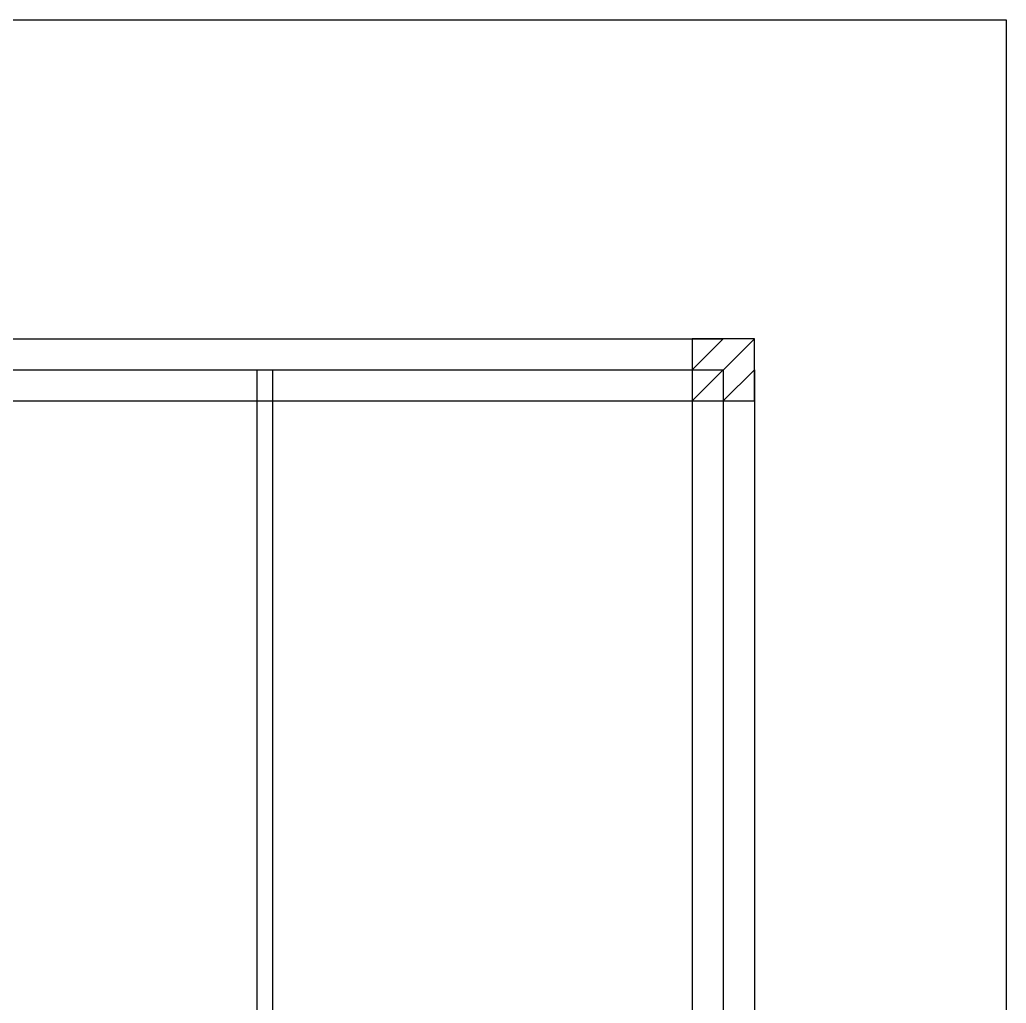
# Model space of a CAD drawing. Header units: inches. Extents: x 23 to 100097, y 11 to 104145.
# Drawn here: x 63091 to 69438, y 60488 to 66814 of the extents above; entities that cross this region are included whole.
import ezdxf

# ---------------------------------------------------------------- set-up
doc = ezdxf.new("R2010")
doc.units = ezdxf.units.IN
doc.header["$MEASUREMENT"] = 0

msp = doc.modelspace()

# ---------------------------------------------------------------- linework, layer by layer
at = {"lineweight": 30}
for p, q in [((61617.1, 64762.5), (67617.1, 64762.5)), ((64617.1, 64562.5), (64617.1, 59512.5)), ((64717.1, 64562.5), (64717.1, 59512.5)), ((67417.1, 64562.5), (67417.1, 58062.5)), ((67817.1, 64562.5), (67817.1, 58062.5)), ((61617.1, 64362.5), (67617.1, 64362.5))]:
    msp.add_line(p, q, dxfattribs=at)
for p, q in [((67417.1, 64362.5), (67817.1, 64762.5)), ((67417.1, 64562.5), (67617.1, 64762.5)), ((61617.1, 64562.5), (67617.1, 64562.5)), ((67617.1, 64362.5), (67817.1, 64562.5)), ((67617.1, 64562.5), (67617.1, 58062.5))]:
    msp.add_line(p, q)
msp.add_lwpolyline([(54016.6, 66813.8), (69437.8, 66813.8), (69437.8, 54163), (54016.6, 54163)], close=True)
msp.add_lwpolyline([(67417.1, 64362.5), (67817.1, 64362.5), (67817.1, 64762.5), (67417.1, 64762.5)], close=True, dxfattribs=at)

doc.saveas('drawing.dxf')
